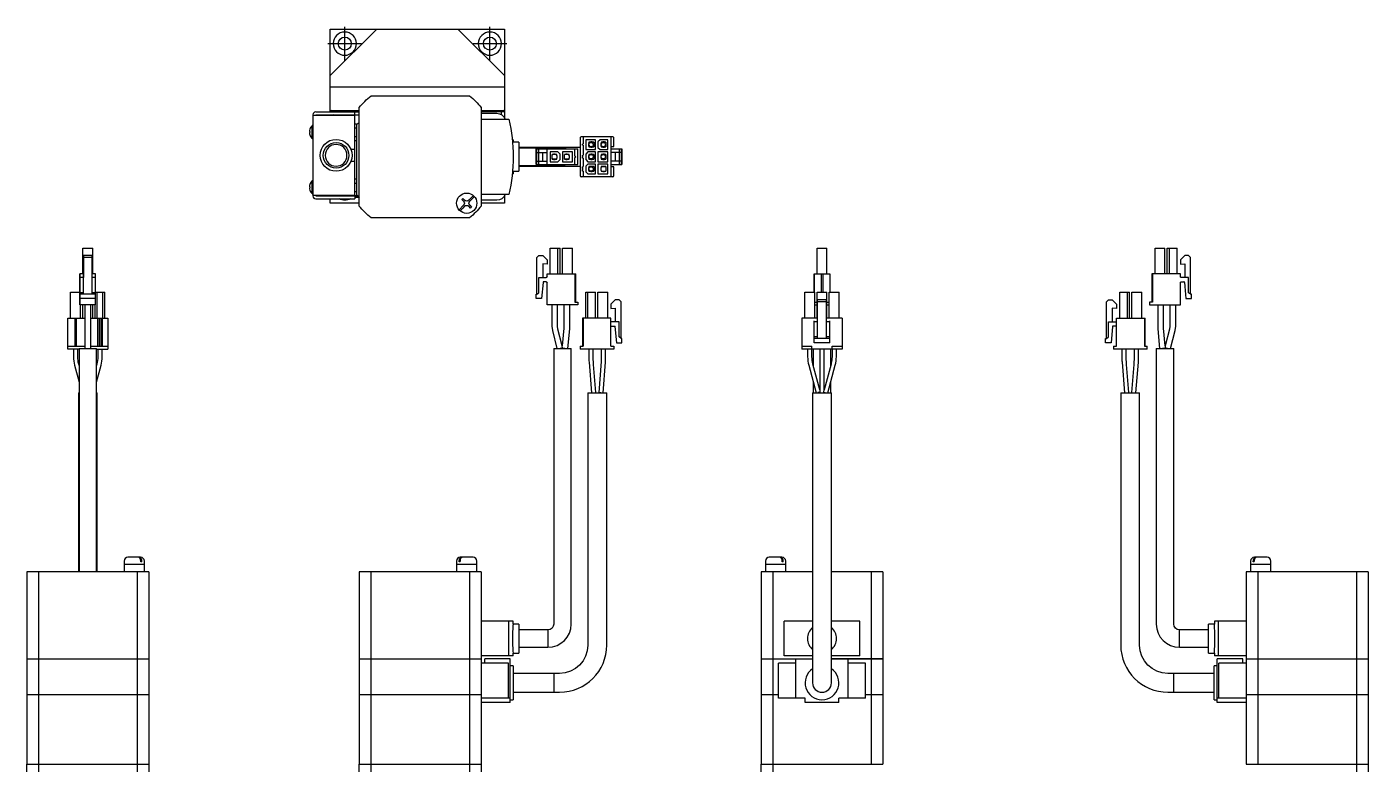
# Model space of a CAD drawing. Extents: x 0 to 502, y -8 to 574.
# Drawn here: x 23 to 485.1, y 320 to 574.2 of the extents above; entities that cross this region are included whole.
import ezdxf

# ---------------------------------------------------------------- set-up
doc = ezdxf.new("R2010")
doc.units = 0
doc.header["$LTSCALE"] = 0.5
doc.linetypes.add('CENTER', pattern=[50.8, 31.75, -6.35, 6.35, -6.35])
doc.layers.add('MSM_CENTER', color=1, linetype='CENTER')
doc.layers.add('MSM_CONTINUOUS', color=7, linetype='CONTINUOUS')

msp = doc.modelspace()

# ---------------------------------------------------------------- linework, layer by layer
at = {"layer": 'MSM_CENTER'}
for p, q in [((132.55, 562.59), (132.55, 574.19)), ((182.55, 562.59), (182.55, 574.19)), ((126.75, 568.39), (138.35, 568.39)), ((176.75, 568.39), (188.35, 568.39))]:
    msp.add_line(p, q, dxfattribs=at)
at = {"layer": 'MSM_CONTINUOUS'}
for p, q in [((127.55, 544.89), (127.55, 573.39)), ((127.55, 573.39), (187.55, 573.39)), ((127.55, 557.39), (143.55, 573.39)), ((171.55, 573.39), (187.55, 557.39)), ((187.55, 573.39), (187.55, 542.92)), ((187.55, 553.39), (127.55, 553.39)), ((141.57, 550.39), (175.52, 550.39)), ((127.55, 545.39), (137.55, 545.39)), ((128.55, 544.89), (128.75, 545.39)), ((137.55, 545.09), (137.25, 545.39)), ((137.55, 512.42), (137.55, 546.36)), ((179.55, 546.36), (179.55, 512.42)), ((179.55, 545.39), (187.55, 545.39)), ((186.34, 545.39), (186.55, 544.89)), ((121.55, 543.89), (121.55, 515.89)), ((121.55, 543.69), (136.05, 543.69)), ((122.55, 544.89), (137.55, 544.89)), ((122.55, 543.89), (122.55, 543.69)), ((122.55, 543.89), (137.55, 543.89)), ((127.55, 543.69), (127.55, 543.89)), ((128.55, 543.89), (128.35, 543.69)), ((136.05, 543.89), (136.05, 544.89)), ((136.05, 516.09), (136.05, 543.69)), ((136.05, 540.77), (136.55, 540.77)), ((137.05, 540.89), (136.55, 540.39)), ((136.55, 540.77), (136.55, 516)), ((137.55, 540.89), (137.05, 540.89)), ((187.54, 544.89), (179.55, 544.89)), ((179.55, 544.39), (184.96, 544.39)), ((179.55, 542.39), (189.12, 542.39)), ((186.55, 543.94), (186.55, 544.89)), ((120.36, 538.07), (120.51, 538.07)), ((120.51, 537.71), (120.36, 537.71)), ((120.51, 538.86), (120.51, 538.86)), ((120.51, 538.07), (120.51, 537.71)), ((120.51, 536.91), (120.51, 536.91)), ((121.55, 540.14), (121.36, 540.14)), ((121.36, 535.64), (121.36, 540.14)), ((136.05, 539.33), (136.55, 539.33)), ((136.05, 536.44), (136.55, 536.44)), ((224.95, 536.29), (213.95, 536.29)), ((214.65, 536.29), (214.65, 533.84)), ((224.25, 536.29), (224.25, 522.49)), ((121.36, 535.64), (121.55, 535.64)), ((136.05, 531.89), (134.67, 531.89)), ((136.05, 535), (136.55, 535)), ((190.55, 535.21), (190.26, 535.21)), ((192.55, 534.39), (190.33, 534.39)), ((190.55, 535.21), (190.55, 534.39)), ((192.55, 534.39), (192.55, 524.39)), ((213.65, 532.64), (192.55, 532.64)), ((207.55, 532.39), (192.55, 532.39)), ((198.45, 532.09), (212.85, 532.09)), ((198.45, 526.69), (198.45, 532.09)), ((198.75, 526.69), (198.75, 532.09)), ((199.45, 526.69), (199.45, 532.09)), ((202.25, 526.69), (202.25, 532.09)), ((202.55, 532.39), (202.55, 532.09)), ((204.55, 532.64), (204.55, 532.39)), ((211.85, 529.64), (211.85, 532.09)), ((212.85, 526.69), (212.85, 532.09)), ((213.65, 535.99), (213.65, 522.79)), ((214.65, 533.34), (214.65, 529.91)), ((218.95, 535.29), (215.55, 535.29)), ((215.55, 535.29), (215.55, 531.89)), ((215.55, 531.89), (218.95, 531.89)), ((216.92, 534.34), (216.55, 533.96)), ((216.55, 533.96), (216.55, 533.21)), ((216.55, 533.21), (216.92, 532.84)), ((216.65, 534.39), (216.65, 534.06)), ((217.3, 534.39), (216.65, 534.39)), ((216.65, 533.11), (216.65, 532.79)), ((216.65, 532.79), (217.3, 532.79)), ((216.7, 533.37), (216.84, 532.92)), ((218.3, 534.34), (216.92, 534.34)), ((216.92, 532.84), (218.3, 532.84)), ((217.3, 534.49), (217.3, 534.34)), ((217.8, 534.49), (217.3, 534.49)), ((217.3, 532.84), (217.3, 532.69)), ((217.3, 532.69), (217.8, 532.69)), ((217.8, 534.49), (217.8, 534.34)), ((218.3, 534.39), (217.8, 534.39)), ((217.8, 532.69), (217.8, 532.84)), ((217.8, 532.79), (218.3, 532.79)), ((218.3, 533.27), (218.14, 533.8)), ((218.3, 534.39), (218.3, 532.79)), ((218.95, 531.89), (218.95, 535.29)), ((220.5, 535.29), (219.75, 534.54)), ((219.75, 534.54), (219.75, 532.64)), ((219.75, 532.64), (220.5, 531.89)), ((223.15, 535.29), (220.5, 535.29)), ((220.5, 531.89), (223.15, 531.89)), ((221.12, 534.34), (220.75, 533.96)), ((220.75, 533.96), (220.75, 533.21)), ((220.9, 533.79), (220.75, 533.24)), ((220.75, 533.21), (221.12, 532.84)), ((220.85, 534.39), (220.85, 534.06)), ((221.5, 534.39), (220.85, 534.39)), ((220.85, 533.11), (220.85, 532.79)), ((220.85, 532.79), (221.5, 532.79)), ((222.5, 534.34), (221.12, 534.34)), ((221.12, 532.84), (222.5, 532.84)), ((221.5, 534.49), (221.5, 534.34)), ((222, 534.49), (221.5, 534.49)), ((221.5, 532.84), (221.5, 532.69)), ((221.5, 532.69), (222, 532.69)), ((222, 534.49), (222, 534.34)), ((222.5, 534.39), (222, 534.39)), ((222, 532.69), (222, 532.84)), ((222, 532.79), (222.5, 532.79)), ((222.19, 532.84), (222.34, 533.38)), ((222.5, 534.39), (222.5, 532.79)), ((223.15, 531.89), (223.15, 535.29)), ((224.25, 532.89), (225.25, 532.89)), ((224.25, 532.09), (228.05, 532.09)), ((225.25, 532.89), (225.25, 535.99)), ((227.05, 532.09), (227.05, 526.69)), ((227.75, 532.09), (227.75, 526.69)), ((228.05, 532.09), (228.05, 526.69)), ((134.67, 527.89), (136.05, 527.89)), ((198.75, 530.89), (202.25, 530.89)), ((198.75, 527.89), (202.25, 527.89)), ((200.75, 527.89), (200.75, 530.89)), ((206, 531.09), (203.35, 531.09)), ((203.35, 531.09), (203.35, 527.69)), ((203.35, 527.69), (206, 527.69)), ((204, 528.59), (204, 530.19)), ((204.5, 530.19), (204, 530.19)), ((205.37, 530.14), (204, 530.14)), ((204, 528.64), (205.37, 528.64)), ((204, 528.59), (204.5, 528.59)), ((204.5, 530.14), (204.5, 530.29)), ((205, 530.29), (204.5, 530.29)), ((204.5, 528.64), (204.5, 528.49)), ((204.5, 528.49), (205, 528.49)), ((205, 530.14), (205, 530.29)), ((205.65, 530.19), (205, 530.19)), ((205, 528.49), (205, 528.64)), ((205, 528.59), (205.65, 528.59)), ((205.75, 529.76), (205.37, 530.14)), ((205.37, 528.64), (205.75, 529.01)), ((205.65, 529.86), (205.65, 530.19)), ((205.65, 528.59), (205.65, 528.91)), ((205.75, 529.01), (205.75, 529.76)), ((206.75, 530.34), (206, 531.09)), ((206, 527.69), (206.75, 528.44)), ((206.75, 528.44), (206.75, 530.34)), ((207.55, 531.09), (207.55, 527.69)), ((210.95, 531.09), (207.55, 531.09)), ((207.55, 527.69), (210.95, 527.69)), ((208.2, 528.59), (208.2, 530.19)), ((208.7, 530.19), (208.2, 530.19)), ((209.57, 530.14), (208.2, 530.14)), ((208.2, 528.64), (209.57, 528.64)), ((208.2, 528.59), (208.7, 528.59)), ((208.7, 530.14), (208.7, 530.29)), ((209.2, 530.29), (208.7, 530.29)), ((208.7, 528.64), (208.7, 528.49)), ((208.7, 528.49), (209.2, 528.49)), ((209.2, 530.14), (209.2, 530.29)), ((209.85, 530.19), (209.2, 530.19)), ((209.2, 528.49), (209.2, 528.64)), ((209.2, 528.59), (209.85, 528.59)), ((209.95, 529.76), (209.57, 530.14)), ((209.57, 528.64), (209.95, 529.01)), ((209.85, 529.86), (209.85, 530.19)), ((209.85, 528.59), (209.85, 528.91)), ((209.95, 529.01), (209.95, 529.76)), ((210.95, 527.69), (210.95, 531.09)), ((211.85, 526.69), (211.85, 529.14)), ((214.65, 529.41), (214.65, 529.36)), ((214.65, 528.86), (214.65, 525.99)), ((216.3, 531.09), (215.55, 530.34)), ((215.55, 530.34), (215.55, 528.44)), ((215.55, 528.44), (216.3, 527.69)), ((216.3, 526.89), (215.55, 526.14)), ((218.95, 531.09), (216.3, 531.09)), ((216.3, 527.69), (218.95, 527.69)), ((218.95, 526.89), (216.3, 526.89)), ((216.92, 530.14), (216.55, 529.76)), ((216.55, 529.76), (216.55, 529.01)), ((216.55, 529.01), (216.92, 528.64)), ((216.65, 530.19), (216.65, 529.86)), ((217.3, 530.19), (216.65, 530.19)), ((216.65, 528.91), (216.65, 528.59)), ((216.65, 528.59), (217.3, 528.59)), ((218.3, 530.14), (216.92, 530.14)), ((216.92, 528.64), (218.3, 528.64)), ((217.3, 530.29), (217.3, 530.14)), ((217.8, 530.29), (217.3, 530.29)), ((217.3, 528.64), (217.3, 528.49)), ((217.3, 528.49), (217.8, 528.49)), ((217.8, 530.29), (217.8, 530.14)), ((218.3, 530.19), (217.8, 530.19)), ((217.8, 528.49), (217.8, 528.64)), ((217.8, 528.59), (218.3, 528.59)), ((218.3, 530.13), (218.21, 530.14)), ((218.3, 528.64), (218.21, 528.64)), ((218.3, 530.19), (218.3, 528.59)), ((218.95, 527.69), (218.95, 531.09)), ((218.95, 523.49), (218.95, 526.89)), ((219.75, 531.09), (219.75, 527.69)), ((223.15, 531.09), (219.75, 531.09)), ((219.75, 527.69), (223.15, 527.69)), ((219.75, 526.89), (219.75, 523.49)), ((223.15, 526.89), (219.75, 526.89)), ((221.12, 530.14), (220.75, 529.76)), ((220.75, 529.76), (220.75, 529.01)), ((220.75, 529.01), (221.12, 528.64)), ((220.85, 530.19), (220.85, 529.86)), ((221.5, 530.19), (220.85, 530.19)), ((220.85, 528.91), (220.85, 528.59)), ((220.85, 528.59), (221.5, 528.59)), ((222.5, 530.14), (221.12, 530.14)), ((221.12, 528.64), (222.5, 528.64)), ((221.5, 530.29), (221.5, 530.14)), ((222, 530.29), (221.5, 530.29)), ((221.5, 528.64), (221.5, 528.49)), ((221.5, 528.49), (222, 528.49)), ((222, 530.29), (222, 530.14)), ((222.5, 530.19), (222, 530.19)), ((222, 528.49), (222, 528.64)), ((222, 528.59), (222.5, 528.59)), ((222.5, 530.19), (222.5, 528.59)), ((223.15, 527.69), (223.15, 531.09)), ((223.15, 523.49), (223.15, 526.89)), ((227.75, 530.89), (224.25, 530.89)), ((227.75, 527.89), (224.25, 527.89)), ((225.75, 530.89), (225.75, 527.89)), ((190.26, 523.57), (190.55, 523.57)), ((190.33, 524.39), (192.55, 524.39)), ((190.55, 524.39), (190.55, 523.57)), ((192.55, 526.39), (207.55, 526.39)), ((192.55, 526.14), (213.65, 526.14)), ((198.45, 526.69), (212.85, 526.69)), ((202.55, 526.69), (202.55, 526.39)), ((204.55, 526.39), (204.55, 526.14)), ((224.95, 522.49), (213.95, 522.49)), ((214.65, 525.49), (214.65, 525.44)), ((214.65, 524.94), (214.65, 524.89)), ((214.65, 524.39), (214.65, 522.49)), ((215.55, 526.14), (215.55, 524.24)), ((215.55, 524.24), (216.3, 523.49)), ((216.3, 523.49), (218.95, 523.49)), ((216.65, 525.66), (216.55, 525.56)), ((216.55, 525.56), (216.55, 524.81)), ((216.55, 524.81), (216.92, 524.44)), ((216.65, 525.99), (216.65, 525.66)), ((217.3, 525.99), (216.65, 525.99)), ((216.92, 525.94), (216.65, 525.66)), ((216.65, 524.71), (216.65, 524.39)), ((216.65, 524.39), (217.3, 524.39)), ((216.7, 525.4), (216.84, 525.85)), ((218.3, 525.94), (216.92, 525.94)), ((216.92, 524.44), (218.3, 524.44)), ((217.3, 526.09), (217.3, 525.94)), ((217.8, 526.09), (217.3, 526.09)), ((217.3, 524.44), (217.3, 524.29)), ((217.3, 524.29), (217.8, 524.29)), ((217.8, 526.09), (217.8, 525.94)), ((218.3, 525.99), (217.8, 525.99)), ((217.8, 524.29), (217.8, 524.44)), ((217.8, 524.39), (218.3, 524.39)), ((218.3, 525.5), (218.14, 524.97)), ((218.3, 525.99), (218.3, 524.39)), ((219.75, 523.49), (223.15, 523.49)), ((220.85, 525.66), (220.75, 525.56)), ((220.75, 525.56), (220.75, 524.81)), ((220.75, 524.81), (221.12, 524.44)), ((220.85, 525.99), (220.85, 525.66)), ((221.5, 525.99), (220.85, 525.99)), ((221.12, 525.94), (220.85, 525.66)), ((220.85, 524.71), (220.85, 524.39)), ((220.85, 524.39), (221.5, 524.39)), ((222.5, 525.94), (221.12, 525.94)), ((221.12, 524.44), (222.5, 524.44)), ((221.5, 526.09), (221.5, 525.94)), ((222, 526.09), (221.5, 526.09)), ((221.5, 524.44), (221.5, 524.29)), ((221.5, 524.29), (222, 524.29)), ((222, 526.09), (222, 525.94)), ((222.5, 525.99), (222, 525.99)), ((222, 524.29), (222, 524.44)), ((222, 524.39), (222.5, 524.39)), ((222.5, 525.99), (222.5, 524.39)), ((224.25, 526.69), (228.05, 526.69)), ((225.25, 525.89), (224.25, 525.89)), ((225.25, 522.79), (225.25, 525.89)), ((120.36, 519.07), (120.51, 519.07)), ((120.51, 518.71), (120.36, 518.71)), ((120.51, 519.86), (120.51, 519.86)), ((120.51, 519.07), (120.51, 518.71)), ((120.51, 517.91), (120.51, 517.91)), ((121.55, 521.14), (121.36, 521.14)), ((121.36, 516.64), (121.36, 521.14)), ((136.05, 521.77), (136.55, 521.77)), ((136.05, 520.33), (136.55, 520.33)), ((121.36, 516.64), (121.55, 516.64)), ((136.05, 516.09), (121.55, 516.09)), ((122.55, 516.09), (122.55, 515.89)), ((122.55, 516), (136.55, 516)), ((122.55, 515.89), (137.55, 515.89)), ((122.55, 514.89), (136.05, 514.89)), ((127.55, 516), (127.55, 515.89)), ((127.55, 513.39), (127.55, 514.89)), ((137.55, 513.39), (127.55, 513.39)), ((128.25, 515.89), (128.13, 516)), ((128.3, 515.99), (128.28, 516)), ((136.95, 515.99), (128.3, 515.99)), ((136.05, 517.44), (136.55, 517.44)), ((136.05, 515.89), (136.05, 514.89)), ((137.55, 515.39), (136.05, 515.39)), ((136.55, 516.39), (137.05, 515.89)), ((137.05, 515.89), (137.55, 515.39)), ((172.88, 514.69), (173.24, 515.05)), ((173.48, 514.09), (172.88, 514.69)), ((173.24, 515.05), (173.84, 514.45)), ((175.25, 514.45), (176.84, 516.03)), ((177.19, 515.68), (175.61, 514.09)), ((189.12, 516.39), (179.55, 516.39)), ((184.96, 514.39), (179.55, 514.39)), ((187.55, 513.39), (179.55, 513.39)), ((187.55, 515.86), (187.55, 513.39)), ((175.52, 508.39), (141.57, 508.39)), ((171.9, 511.09), (173.48, 512.68)), ((173.18, 511.66), (172.25, 510.74)), ((173.84, 512.33), (173.18, 511.66)), ((175.85, 511.73), (175.25, 512.33)), ((175.61, 512.68), (176.21, 512.08)), ((176.21, 512.08), (175.85, 511.73)), ((42.3, 489.04), (42.3, 497.94)), ((42.3, 489.04), (42.3, 497.94)), ((42.3, 497.94), (45.7, 497.94)), ((42.3, 489.04), (42.3, 497.94)), ((42.5, 495.34), (42.5, 493.84)), ((42.5, 494.64), (42.5, 495.34)), ((45.5, 495.34), (42.5, 495.34)), ((42.5, 482.04), (42.5, 494.64)), ((45.5, 494.64), (42.5, 494.64)), ((45.5, 494.64), (45.5, 495.34)), ((45.5, 482.04), (45.5, 494.64)), ((45.7, 489.04), (45.7, 497.94)), ((198.75, 494.64), (199.45, 495.34)), ((198.75, 494.64), (199.45, 495.34)), ((198.75, 482.04), (198.75, 494.64)), ((198.75, 482.04), (198.75, 494.64)), ((199.45, 495.34), (200.75, 495.34)), ((200.75, 495.34), (202.25, 493.84)), ((203.35, 489.04), (203.35, 497.94)), ((203.35, 497.94), (206.75, 497.94)), ((203.35, 489.04), (203.35, 497.94)), ((206, 489.04), (206, 497.94)), ((206.75, 489.04), (206.75, 497.94)), ((207.55, 489.04), (207.55, 497.94)), ((207.55, 497.94), (210.95, 497.94)), ((207.55, 489.04), (207.55, 497.94)), ((210.95, 489.04), (210.95, 497.94)), ((295.26, 489.04), (295.26, 497.94)), ((295.26, 489.04), (295.26, 497.94)), ((295.26, 497.94), (298.66, 497.94)), ((295.26, 489.04), (295.26, 497.94)), ((298.66, 489.04), (298.66, 497.94)), ((411.73, 489.04), (411.73, 497.94)), ((411.73, 497.94), (415.13, 497.94)), ((411.73, 489.04), (411.73, 497.94)), ((415.13, 489.04), (415.13, 497.94)), ((415.93, 489.04), (415.93, 497.94)), ((415.93, 497.94), (419.33, 497.94)), ((415.93, 489.04), (415.93, 497.94)), ((416.68, 489.04), (416.68, 497.94)), ((419.33, 489.04), (419.33, 497.94)), ((421.93, 495.34), (420.43, 493.84)), ((421.93, 495.34), (420.43, 493.84)), ((423.23, 495.34), (421.93, 495.34)), ((423.93, 494.64), (423.23, 495.34)), ((423.93, 482.04), (423.93, 494.64)), ((42.5, 493.84), (42.5, 492.34)), ((42.5, 492.47), (42.5, 487.79)), ((42.5, 492.34), (42.5, 492.47)), ((202.25, 492.34), (200.75, 492.47)), ((200.75, 492.47), (200.75, 487.79)), ((202.25, 492.34), (200.75, 492.47)), ((202.25, 493.84), (202.25, 492.34)), ((420.43, 493.84), (420.43, 492.34)), ((420.43, 493.84), (420.43, 492.34)), ((420.43, 492.34), (421.93, 492.47)), ((421.93, 492.47), (421.93, 487.79)), ((421.93, 492.47), (421.93, 487.79)), ((41.3, 488.09), (41.3, 489.04)), ((41.3, 489.04), (41.3, 479.34)), ((41.3, 489.04), (41.3, 489.04)), ((42.5, 489.04), (41.3, 489.04)), ((41.3, 487.79), (41.3, 488.09)), ((41.3, 482.54), (41.3, 487.79)), ((42.5, 487.79), (41.3, 487.79)), ((41.3, 486.29), (41.3, 486.11)), ((41.3, 485.99), (41.3, 486.29)), ((41.3, 486.11), (41.3, 480.54)), ((41.3, 478.34), (41.3, 485.99)), ((42.5, 488.09), (42.5, 487.79)), ((42.5, 482.54), (42.5, 487.79)), ((46.7, 489.04), (45.5, 489.04)), ((46.7, 487.79), (45.5, 487.79)), ((46.7, 488.09), (46.7, 489.04)), ((46.7, 487.79), (46.7, 488.09)), ((46.7, 482.54), (46.7, 487.79)), ((199.45, 482.54), (199.45, 487.79)), ((199.45, 487.79), (201.95, 487.79)), ((199.45, 482.54), (199.45, 487.79)), ((200.85, 486.11), (200.36, 480.54)), ((201.95, 486.29), (201.05, 486.29)), ((202.25, 488.09), (202.25, 489.04)), ((202.25, 489.04), (212.1, 489.04)), ((202.25, 488.09), (202.25, 489.04)), ((202.25, 488.09), (202.25, 488.09)), ((202.25, 486), (202.25, 485.99)), ((202.25, 478.34), (202.25, 485.99)), ((202.25, 478.34), (202.25, 485.99)), ((211.85, 489.04), (211.85, 479.34)), ((212.1, 479.34), (212.1, 489.04)), ((294.26, 489.04), (299.66, 489.04)), ((294.26, 489.04), (294.26, 489.04)), ((294.26, 488.09), (294.26, 489.04)), ((294.26, 489.04), (294.26, 482.69)), ((294.26, 487.79), (294.26, 488.09)), ((294.26, 482.69), (294.26, 487.79)), ((294.26, 486.29), (294.26, 486.11)), ((294.26, 485.99), (294.26, 486.29)), ((294.26, 486.11), (294.26, 482.69)), ((294.26, 482.69), (294.26, 485.99)), ((296.71, 489.04), (296.71, 482.69)), ((297.21, 489.04), (297.21, 482.69)), ((299.66, 489.04), (299.66, 482.69)), ((410.58, 489.04), (410.58, 479.34)), ((410.83, 489.04), (410.58, 489.04)), ((410.83, 489.04), (410.83, 479.34)), ((420.43, 489.04), (410.83, 489.04)), ((410.83, 489.04), (410.83, 479.34)), ((420.43, 488.09), (420.43, 489.04)), ((420.43, 478.34), (420.43, 485.99)), ((423.23, 487.79), (420.73, 487.79)), ((420.73, 486.29), (421.63, 486.29)), ((421.83, 486.11), (421.93, 484.96)), ((421.83, 486.11), (422.32, 480.54)), ((421.83, 486.11), (421.93, 484.96)), ((421.83, 486.11), (422.32, 480.54)), ((423.23, 482.54), (423.23, 487.79)), ((38.1, 473.79), (38.1, 482.69)), ((38.1, 482.69), (41.3, 482.69)), ((41.3, 482.04), (41.3, 482.54)), ((42.5, 482.54), (41.3, 482.54)), ((41.3, 480.54), (41.3, 482.04)), ((46.7, 482.04), (41.3, 482.04)), ((42.5, 482.04), (42.5, 482.54)), ((46.7, 482.54), (45.5, 482.54)), ((46.7, 482.69), (49.9, 482.69)), ((46.7, 482.04), (46.7, 482.54)), ((46.7, 480.54), (46.7, 482.04)), ((47.25, 473.79), (47.25, 482.69)), ((49.15, 473.79), (49.15, 482.69)), ((49.9, 473.79), (49.9, 482.69)), ((198.45, 480.54), (198.45, 482.04)), ((198.45, 482.04), (198.75, 482.04)), ((198.45, 480.54), (198.45, 482.04)), ((198.75, 482.04), (199.45, 482.54)), ((198.75, 482.04), (199.45, 482.54)), ((215.55, 473.79), (215.55, 482.69)), ((215.55, 482.69), (218.95, 482.69)), ((216.3, 473.79), (216.3, 482.69)), ((218.95, 473.79), (218.95, 482.69)), ((219.75, 473.79), (219.75, 482.69)), ((219.75, 482.69), (223.15, 482.69)), ((223.15, 473.79), (223.15, 482.69)), ((291.06, 482.69), (294.46, 482.69)), ((291.06, 473.79), (291.06, 482.69)), ((294.46, 473.79), (294.46, 482.69)), ((295.26, 473.79), (295.26, 482.69)), ((295.26, 482.69), (298.66, 482.69)), ((298.66, 473.79), (298.66, 482.69)), ((299.46, 473.79), (299.46, 482.69)), ((299.46, 482.69), (302.86, 482.69)), ((302.86, 473.79), (302.86, 482.69)), ((399.53, 482.69), (402.93, 482.69)), ((399.53, 473.79), (399.53, 482.69)), ((402.18, 473.79), (402.18, 482.69)), ((402.93, 473.79), (402.93, 482.69)), ((403.73, 482.69), (407.13, 482.69)), ((403.73, 473.79), (403.73, 482.69)), ((407.13, 473.79), (407.13, 482.69)), ((421.93, 484.96), (421.93, 484.96)), ((423.93, 482.04), (423.23, 482.54)), ((424.23, 482.04), (423.93, 482.04)), ((424.23, 480.54), (424.23, 482.04)), ((46.7, 480.54), (41.3, 480.54)), ((41.3, 479.34), (41.3, 478.34)), ((41.3, 478.34), (41.3, 478.34)), ((46.7, 478.34), (41.3, 478.34)), ((41.5, 473.79), (41.5, 478.34)), ((42.3, 473.79), (42.3, 478.34)), ((43, 478.34), (43, 470.98)), ((43, 478.34), (43, 470.44)), ((45, 470.98), (45, 478.34)), ((45.7, 473.79), (45.7, 478.34)), ((46.5, 473.79), (46.5, 478.34)), ((46.7, 478.34), (46.7, 480.54)), ((200.36, 480.54), (198.45, 480.54)), ((212.85, 478.34), (202.25, 478.34)), ((203.87, 478.34), (203.87, 470.98)), ((205.87, 470.98), (205.87, 478.34)), ((208.07, 478.34), (208.07, 470.44)), ((210.07, 470.44), (210.07, 478.34)), ((211.85, 479.34), (212.85, 479.34)), ((212.85, 479.34), (212.85, 478.34)), ((225.75, 480.09), (224.25, 478.59)), ((224.25, 478.59), (224.25, 477.09)), ((224.25, 477.09), (225.75, 477.22)), ((227.05, 480.09), (225.75, 480.09)), ((225.75, 477.22), (225.75, 472.54)), ((227.75, 479.39), (227.05, 480.09)), ((227.75, 466.79), (227.75, 479.39)), ((294.46, 479.34), (295.26, 479.34)), ((294.46, 478.34), (295.26, 478.34)), ((295.46, 466.79), (295.46, 480.09)), ((298.46, 480.09), (295.46, 480.09)), ((298.46, 479.39), (295.46, 479.39)), ((298.46, 466.79), (298.46, 480.09)), ((298.66, 479.34), (299.46, 479.34)), ((298.66, 478.34), (299.46, 478.34)), ((394.93, 479.39), (395.63, 480.09)), ((394.93, 466.79), (394.93, 479.39)), ((395.63, 480.09), (396.93, 480.09)), ((396.93, 480.09), (398.43, 478.59)), ((396.93, 477.22), (396.93, 472.54)), ((398.43, 477.09), (396.93, 477.22)), ((398.43, 478.59), (398.43, 477.09)), ((409.83, 479.34), (409.83, 478.34)), ((410.83, 479.34), (409.83, 479.34)), ((409.83, 479.34), (409.83, 478.34)), ((409.83, 478.34), (420.43, 478.34)), ((412.61, 478.34), (412.61, 470.44)), ((414.61, 470.44), (414.61, 478.34)), ((416.81, 478.34), (416.81, 470.98)), ((418.81, 470.98), (418.81, 478.34)), ((422.32, 480.54), (424.23, 480.54)), ((37.1, 473.79), (43, 473.79)), ((37.1, 463.09), (37.1, 473.79)), ((39.55, 473.79), (39.55, 464.09)), ((40.05, 473.79), (40.05, 464.09)), ((45, 473.79), (50.9, 473.79)), ((47.4, 473.79), (47.4, 464.09)), ((47.9, 473.79), (47.9, 464.09)), ((47.95, 473.79), (47.95, 464.09)), ((48.45, 473.79), (48.45, 464.09)), ((48.5, 473.79), (48.5, 464.09)), ((49, 473.79), (49, 464.09)), ((50.9, 473.79), (50.9, 463.09)), ((214.4, 473.79), (214.4, 464.09)), ((224.25, 473.79), (214.4, 473.79)), ((214.65, 473.79), (214.65, 464.09)), ((224.25, 464.09), (224.25, 473.79)), ((227.05, 472.54), (224.55, 472.54)), ((227.05, 467.29), (227.05, 472.54)), ((290.06, 473.79), (290.06, 463.09)), ((295.46, 473.79), (290.06, 473.79)), ((294.26, 465.29), (294.26, 472.84)), ((295.46, 472.54), (294.26, 472.54)), ((303.86, 473.79), (298.46, 473.79)), ((299.66, 472.54), (298.46, 472.54)), ((299.66, 465.29), (299.66, 472.84)), ((303.86, 473.79), (303.86, 463.09)), ((395.63, 467.29), (395.63, 472.54)), ((395.63, 472.54), (398.13, 472.54)), ((398.43, 473.79), (408.28, 473.79)), ((398.43, 464.09), (398.43, 473.79)), ((408.03, 473.79), (408.03, 464.09)), ((408.28, 464.09), (408.28, 473.79)), ((43, 470.98), (43, 469.72)), ((43, 470.44), (43, 470.25)), ((43, 470.25), (43, 463.34)), ((43, 469.72), (43, 463.34)), ((45, 469.72), (45, 470.98)), ((45, 463.34), (45, 469.72)), ((203.87, 470.98), (204.06, 469.47)), ((204.06, 469.47), (205.66, 463.34)), ((206, 469.98), (205.87, 470.98)), ((207.48, 464.29), (206, 469.98)), ((208.07, 470.34), (207.48, 464.29)), ((208.07, 470.44), (208.07, 470.34)), ((209.4, 463.34), (210.06, 470.15)), ((210.06, 470.15), (210.07, 470.44)), ((224.55, 471.04), (225.45, 471.04)), ((225.64, 470.86), (226.13, 465.29)), ((227.75, 466.79), (227.05, 467.29)), ((228.05, 466.79), (227.75, 466.79)), ((228.05, 465.29), (228.05, 466.79)), ((295.46, 467.29), (294.26, 467.29)), ((299.66, 466.79), (294.26, 466.79)), ((299.66, 467.29), (298.46, 467.29)), ((394.63, 465.29), (394.63, 466.79)), ((394.63, 466.79), (394.93, 466.79)), ((394.93, 466.79), (395.63, 467.29)), ((397.03, 470.86), (396.55, 465.29)), ((398.13, 471.04), (397.23, 471.04)), ((412.61, 470.44), (412.62, 470.15)), ((412.62, 470.15), (413.28, 463.34)), ((414.61, 470.34), (414.61, 470.44)), ((415.2, 464.29), (414.61, 470.34)), ((416.68, 469.98), (415.2, 464.29)), ((416.81, 470.98), (416.68, 469.98)), ((417.02, 463.34), (418.61, 469.47)), ((418.61, 469.47), (418.81, 470.98)), ((37.1, 464.09), (43, 464.09)), ((41, 463.09), (37.1, 463.09)), ((39.05, 463.09), (39.05, 460.46)), ((40.55, 460.46), (40.55, 463.09)), ((41, 463.34), (41, 386.34)), ((41, 463.34), (47, 463.34)), ((45, 464.09), (50.9, 464.09)), ((47, 386.34), (47, 463.34)), ((47, 463.09), (50.9, 463.09)), ((47.45, 463.09), (47.45, 460.47)), ((48.95, 460.47), (48.95, 463.09)), ((204.55, 463.34), (204.55, 368.34)), ((204.55, 463.34), (210.55, 463.34)), ((207.54, 463.56), (206.7, 463.34)), ((207.41, 463.53), (207.4, 463.44)), ((208.4, 463.34), (207.4, 463.44)), ((207.54, 463.56), (207.48, 464.29)), ((210.55, 368.34), (210.55, 463.34)), ((213.65, 464.09), (213.65, 463.09)), ((213.65, 464.09), (214.65, 464.09)), ((225.25, 463.09), (213.65, 463.09)), ((216.67, 463.09), (216.67, 459.49)), ((218.17, 460.47), (218.17, 463.09)), ((220.87, 463.09), (220.87, 459.47)), ((222.37, 459.47), (222.37, 463.09)), ((224.25, 464.09), (225.25, 464.09)), ((225.25, 464.09), (225.25, 463.09)), ((226.13, 465.29), (228.05, 465.29)), ((290.06, 464.09), (293.46, 464.09)), ((303.86, 463.09), (290.06, 463.09)), ((292.01, 463.09), (292.01, 460.47)), ((293.46, 463.09), (293.46, 464.09)), ((293.51, 460.47), (293.51, 463.09)), ((293.96, 463.09), (293.96, 457.51)), ((299.66, 465.29), (294.26, 465.29)), ((296.21, 463.09), (296.21, 448.09)), ((297.71, 449.12), (297.71, 463.09)), ((299.96, 457.51), (299.96, 463.09)), ((300.41, 463.09), (300.41, 460.46)), ((300.46, 464.09), (303.86, 464.09)), ((300.46, 463.09), (300.46, 464.09)), ((301.91, 460.46), (301.91, 463.09)), ((396.55, 465.29), (394.63, 465.29)), ((397.43, 464.09), (398.43, 464.09)), ((397.43, 464.09), (397.43, 463.09)), ((409.03, 463.09), (397.43, 463.09)), ((400.31, 463.09), (400.31, 459.47)), ((401.81, 460.46), (401.81, 463.09)), ((404.51, 463.09), (404.51, 460.47)), ((406.01, 459.49), (406.01, 463.09)), ((408.03, 464.09), (409.03, 464.09)), ((409.03, 463.09), (409.03, 464.09)), ((412.13, 463.34), (412.13, 368.34)), ((412.13, 463.34), (418.13, 463.34)), ((415.28, 463.44), (414.28, 463.34)), ((415.2, 464.29), (415.14, 463.56)), ((415.27, 463.53), (415.14, 463.56)), ((415.14, 463.56), (415.27, 463.53)), ((415.98, 463.34), (415.14, 463.56)), ((415.28, 463.44), (415.27, 463.53)), ((415.27, 463.53), (415.98, 463.34)), ((418.13, 368.34), (418.13, 463.34)), ((39.43, 457.58), (41, 451.72)), ((41, 457.51), (40.88, 457.97)), ((47.12, 457.97), (47, 457.51)), ((47, 451.72), (48.57, 457.58)), ((216.7, 458.64), (217.54, 448.09)), ((218.27, 457.83), (218.17, 460.47)), ((219.04, 448.15), (218.27, 457.83)), ((220.84, 458.78), (220.05, 448.15)), ((221.55, 448.09), (222.34, 458.66)), ((292.39, 457.58), (294.93, 448.09)), ((296.21, 449.12), (293.84, 457.97)), ((300.08, 457.97), (297.71, 449.12)), ((298.98, 448.09), (301.53, 457.58)), ((300.14, 458.19), (300.08, 457.97)), ((400.34, 458.66), (401.13, 448.09)), ((401.9, 457.83), (401.81, 460.46)), ((402.63, 448.15), (401.9, 457.83)), ((404.41, 457.83), (403.64, 448.15)), ((404.51, 460.47), (404.41, 457.83)), ((405.14, 448.09), (405.97, 458.64)), ((293.96, 451.72), (293.96, 448.09)), ((297.59, 448.23), (297.71, 449.12)), ((299.96, 448.09), (299.96, 451.72)), ((40.75, 448.09), (40.75, 386.34)), ((40.75, 448.09), (41, 448.09)), ((47, 448.09), (47.25, 448.09)), ((47.25, 386.34), (47.25, 448.09)), ((216.3, 448.09), (216.3, 361.09)), ((216.3, 448.09), (222.8, 448.09)), ((220.05, 448.15), (220.07, 448.09)), ((220.8, 448.09), (220.05, 448.15)), ((222.8, 361.09), (222.8, 448.09)), ((293.71, 448.09), (293.71, 348.09)), ((293.71, 448.09), (300.21, 448.09)), ((297.71, 448.09), (297.71, 448.19)), ((300.21, 348.09), (300.21, 448.09)), ((399.88, 448.09), (406.38, 448.09)), ((399.88, 448.09), (399.88, 361.09)), ((402.63, 448.15), (402.61, 448.09)), ((406.38, 361.09), (406.38, 448.09)), ((56.5, 390.04), (56.5, 388.89)), ((63.5, 388.89), (56.5, 388.89)), ((63.5, 388.84), (56.5, 388.84)), ((56.5, 388.84), (56.5, 386.34)), ((56.55, 388.89), (56.55, 388.84)), ((62.2, 391.34), (57.8, 391.34)), ((62.29, 389.84), (62.29, 390.04)), ((62.65, 389.84), (62.29, 389.84)), ((62.65, 389.84), (62.65, 390.04)), ((63.45, 388.84), (63.45, 388.89)), ((63.5, 388.89), (63.5, 390.04)), ((63.5, 386.34), (63.5, 388.84)), ((171.05, 390.04), (171.05, 388.89)), ((178.05, 388.89), (171.05, 388.89)), ((171.05, 388.84), (171.05, 386.34)), ((178.05, 388.84), (171.05, 388.84)), ((171.1, 388.89), (171.1, 388.84)), ((171.9, 389.84), (171.9, 390.04)), ((172.25, 389.84), (171.9, 389.84)), ((172.25, 389.84), (172.25, 390.04)), ((176.75, 391.34), (172.35, 391.34)), ((178, 388.84), (178, 388.89)), ((178.05, 388.89), (178.05, 390.04)), ((178.05, 386.34), (178.05, 388.84)), ((277.46, 390.04), (277.46, 388.89)), ((284.46, 388.89), (277.46, 388.89)), ((277.46, 388.84), (277.46, 386.34)), ((284.46, 388.84), (277.46, 388.84)), ((277.51, 388.89), (277.51, 388.84)), ((283.16, 391.34), (278.76, 391.34)), ((283.25, 389.84), (283.25, 390.04)), ((283.6, 389.84), (283.25, 389.84)), ((283.6, 389.84), (283.6, 390.04)), ((284.41, 388.84), (284.41, 388.89)), ((284.46, 388.89), (284.46, 390.04)), ((284.46, 386.34), (284.46, 388.84)), ((444.63, 390.04), (444.63, 388.89)), ((451.63, 388.89), (444.63, 388.89)), ((444.63, 388.84), (444.63, 386.34)), ((451.63, 388.84), (444.63, 388.84)), ((444.68, 388.89), (444.68, 388.84)), ((445.49, 389.84), (445.49, 390.04)), ((445.84, 389.84), (445.49, 389.84)), ((445.84, 389.84), (445.84, 390.04)), ((450.33, 391.34), (445.93, 391.34)), ((451.58, 388.84), (451.58, 388.89)), ((451.63, 388.89), (451.63, 390.04)), ((451.63, 386.34), (451.63, 388.84)), ((23, 386.34), (23, 356.39)), ((65, 386.34), (23, 386.34)), ((27.03, 386.34), (27.03, 356.39)), ((60.97, 386.34), (60.97, 356.39)), ((65, 386.34), (65, 356.39)), ((179.55, 386.34), (137.55, 386.34)), ((137.55, 386.34), (137.55, 356.39)), ((141.57, 386.34), (141.57, 356.39)), ((175.52, 386.34), (175.52, 356.39)), ((179.55, 386.34), (179.55, 356.39)), ((293.71, 386.34), (275.96, 386.34)), ((275.96, 386.34), (275.96, 356.39)), ((279.99, 386.34), (279.99, 356.39)), ((317.96, 386.34), (300.21, 386.34)), ((313.93, 386.34), (313.93, 356.39)), ((317.96, 386.34), (317.96, 356.39)), ((485.13, 386.34), (443.13, 386.34)), ((443.13, 386.34), (443.13, 356.39)), ((447.16, 386.34), (447.16, 356.39)), ((481.1, 386.34), (481.1, 356.39)), ((485.13, 386.34), (485.13, 356.39)), ((190.54, 369.34), (179.55, 369.34)), ((189.12, 357.34), (189.12, 369.34)), ((190.54, 368.34), (190.54, 369.34)), ((192.55, 368.34), (190.54, 368.34)), ((192.55, 368.34), (192.55, 358.34)), ((202.55, 366.34), (192.55, 366.34)), ((202.55, 366.34), (202.55, 360.34)), ((283.96, 357.34), (283.96, 369.34)), ((293.71, 369.34), (283.96, 369.34)), ((309.96, 369.34), (300.21, 369.34)), ((309.96, 357.34), (309.96, 369.34)), ((430.13, 366.34), (420.13, 366.34)), ((420.13, 360.34), (420.13, 366.34)), ((432.14, 368.34), (430.13, 368.34)), ((430.13, 358.34), (430.13, 368.34)), ((432.14, 369.34), (432.14, 368.34)), ((443.13, 369.34), (432.14, 369.34)), ((433.56, 357.34), (433.56, 369.34)), ((23, 356.39), (65, 356.39)), ((23, 356.34), (65, 356.34)), ((23, 356.34), (23, 344.09)), ((23.05, 356.39), (23.05, 356.34)), ((27.03, 356.34), (27.03, 344.09)), ((27.29, 356.39), (27.29, 356.34)), ((60.71, 356.39), (60.71, 356.34)), ((60.97, 356.34), (60.97, 344.09)), ((64.95, 356.39), (64.95, 356.34)), ((65, 356.34), (65, 344.09)), ((137.55, 356.39), (179.55, 356.39)), ((137.55, 356.34), (137.55, 344.09)), ((137.55, 356.34), (179.55, 356.34)), ((137.6, 356.39), (137.6, 356.34)), ((141.57, 356.34), (141.57, 344.09)), ((141.83, 356.39), (141.83, 356.34)), ((175.26, 356.39), (175.26, 356.34)), ((175.52, 356.34), (175.52, 344.09)), ((179.5, 356.39), (179.5, 356.34)), ((190.54, 357.34), (179.55, 357.34)), ((179.55, 356.34), (179.55, 320.09)), ((189.55, 356.34), (180.75, 356.34)), ((180.75, 354.84), (180.75, 356.34)), ((189.55, 341.34), (189.55, 356.34)), ((190.54, 358.34), (192.55, 358.34)), ((190.54, 357.34), (190.54, 358.34)), ((192.55, 360.34), (202.55, 360.34)), ((275.96, 356.39), (293.71, 356.39)), ((275.96, 356.34), (293.71, 356.34)), ((275.96, 356.34), (275.96, 344.09)), ((276.01, 356.39), (276.01, 356.34)), ((279.99, 356.34), (279.99, 344.09)), ((280.24, 356.39), (280.24, 356.34)), ((293.71, 357.34), (283.96, 357.34)), ((287.96, 342.84), (287.96, 356.34)), ((309.96, 357.34), (300.21, 357.34)), ((300.21, 356.39), (317.96, 356.39)), ((317.96, 356.34), (300.21, 356.34)), ((305.96, 342.84), (305.96, 356.34)), ((313.67, 356.39), (313.67, 356.34)), ((313.93, 356.34), (313.93, 344.09)), ((317.91, 356.39), (317.91, 356.34)), ((317.96, 356.34), (317.96, 344.09)), ((420.13, 360.34), (430.13, 360.34)), ((430.13, 358.34), (432.14, 358.34)), ((432.14, 358.34), (432.14, 357.34)), ((443.13, 357.34), (432.14, 357.34)), ((433.13, 341.34), (433.13, 356.34)), ((441.93, 356.34), (433.13, 356.34)), ((441.93, 354.84), (441.93, 356.34)), ((443.13, 356.39), (485.13, 356.39)), ((443.13, 356.34), (443.13, 320.09)), ((443.13, 356.34), (485.13, 356.34)), ((443.18, 356.39), (443.18, 356.34)), ((447.16, 356.34), (447.16, 344.09)), ((447.42, 356.39), (447.42, 356.34)), ((480.85, 356.39), (480.85, 356.34)), ((481.1, 356.34), (481.1, 344.09)), ((485.08, 356.39), (485.08, 356.34)), ((485.13, 356.34), (485.13, 344.09)), ((188.95, 354.84), (179.55, 354.84)), ((188.95, 342.84), (188.95, 354.84)), ((190.55, 353.91), (189.55, 353.91)), ((190.55, 353.91), (190.55, 342.27)), ((206.55, 351.34), (190.55, 351.34)), ((204.55, 351.34), (204.55, 344.84)), ((287.96, 354.84), (281.96, 354.84)), ((281.96, 342.84), (281.96, 354.84)), ((311.96, 354.84), (305.96, 354.84)), ((311.96, 342.84), (311.96, 354.84)), ((432.13, 351.34), (416.13, 351.34)), ((418.13, 344.84), (418.13, 351.34)), ((433.13, 353.91), (432.13, 353.91)), ((432.13, 342.27), (432.13, 353.91)), ((443.13, 354.84), (433.73, 354.84)), ((433.73, 342.84), (433.73, 354.84)), ((23, 344.09), (65, 344.09)), ((23, 344.04), (65, 344.04)), ((23, 344.04), (23, 320.09)), ((23.05, 344.09), (23.05, 344.04)), ((27.03, 344.04), (27.03, 320.09)), ((27.29, 344.09), (27.29, 344.04)), ((60.71, 344.09), (60.71, 344.04)), ((60.97, 344.04), (60.97, 320.09)), ((64.95, 344.09), (64.95, 344.04)), ((65, 344.04), (65, 320.09)), ((137.55, 344.09), (179.55, 344.09)), ((137.55, 344.04), (137.55, 320.09)), ((137.55, 344.04), (179.55, 344.04)), ((137.6, 344.09), (137.6, 344.04)), ((141.57, 344.04), (141.57, 320.09)), ((141.83, 344.09), (141.83, 344.04)), ((175.26, 344.09), (175.26, 344.04)), ((175.52, 344.04), (175.52, 320.09)), ((179.5, 344.09), (179.5, 344.04)), ((189.55, 342.84), (179.55, 342.84)), ((189.55, 342.27), (190.55, 342.27)), ((190.55, 344.84), (206.55, 344.84)), ((275.96, 344.09), (281.96, 344.09)), ((275.96, 344.04), (281.96, 344.04)), ((275.96, 344.04), (275.96, 320.09)), ((276.01, 344.09), (276.01, 344.04)), ((279.99, 344.04), (279.99, 320.09)), ((280.24, 344.09), (280.24, 344.04)), ((291.18, 342.84), (281.96, 342.84)), ((291.18, 341.34), (291.18, 342.84)), ((302.74, 341.34), (302.74, 342.84)), ((311.96, 342.84), (302.74, 342.84)), ((311.96, 344.09), (317.96, 344.09)), ((311.96, 344.04), (317.96, 344.04)), ((313.67, 344.09), (313.67, 344.04)), ((313.93, 344.04), (313.93, 320.09)), ((317.91, 344.09), (317.91, 344.04)), ((317.96, 344.04), (317.96, 320.09)), ((416.13, 344.84), (432.13, 344.84)), ((432.13, 342.27), (433.13, 342.27)), ((443.13, 342.84), (433.13, 342.84)), ((443.13, 344.09), (485.13, 344.09)), ((443.13, 344.04), (485.13, 344.04)), ((443.18, 344.09), (443.18, 344.04)), ((447.16, 344.04), (447.16, 320.09)), ((447.42, 344.09), (447.42, 344.04)), ((480.85, 344.09), (480.85, 344.04)), ((481.1, 344.04), (481.1, 320.09)), ((485.08, 344.09), (485.08, 344.04)), ((485.13, 344.04), (485.13, 320.09)), ((189.55, 341.34), (179.55, 341.34)), ((302.74, 341.34), (291.18, 341.34)), ((443.13, 341.34), (433.13, 341.34)), ((23, 320.09), (65, 320.09)), ((23, 301.34), (23, 320.04)), ((23, 320.04), (65, 320.04)), ((23.05, 320.09), (23.05, 320.04)), ((27.03, 320.04), (27.03, 311.34)), ((27.29, 320.09), (27.29, 320.04)), ((60.71, 320.09), (60.71, 320.04)), ((60.97, 320.04), (60.97, 311.34)), ((64.95, 320.09), (64.95, 320.04)), ((65, 320.04), (65, 304.84)), ((137.55, 320.09), (179.55, 320.09)), ((137.55, 301.34), (137.55, 320.04)), ((137.55, 320.04), (179.55, 320.04)), ((137.6, 320.09), (137.6, 320.04)), ((141.57, 320.04), (141.57, 311.34)), ((141.83, 320.09), (141.83, 320.04)), ((175.26, 320.09), (175.26, 320.04)), ((175.52, 320.04), (175.52, 311.34)), ((179.5, 320.09), (179.5, 320.04)), ((179.55, 320.04), (179.55, 277.34)), ((275.96, 320.09), (317.96, 320.09)), ((275.96, 304.84), (275.96, 320.04)), ((275.96, 320.04), (317.96, 320.04)), ((276.01, 320.09), (276.01, 320.04)), ((279.99, 320.04), (279.99, 311.34)), ((280.24, 320.09), (280.24, 320.04)), ((313.67, 320.09), (313.67, 320.04)), ((317.91, 320.09), (317.91, 320.04)), ((443.13, 320.09), (485.13, 320.09)), ((443.13, 320.04), (485.13, 320.04)), ((443.18, 320.09), (443.18, 320.04)), ((447.42, 320.09), (447.42, 320.04)), ((480.85, 320.09), (480.85, 320.04)), ((481.1, 320.04), (481.1, 311.34)), ((485.08, 320.09), (485.08, 320.04)), ((485.13, 320.04), (485.13, 301.34))]:
    msp.add_line(p, q, dxfattribs=at)
at = {"layer": 'MSM_CONTINUOUS', "extrusion": (0, 0, -1)}
for centre, radius in [((-132.55, 568.39), 4), ((-182.55, 568.39), 4), ((-129.55, 529.89), 3.75)]:
    msp.add_circle(centre, radius, dxfattribs=at)
at = {"layer": 'MSM_CONTINUOUS'}
for centre, radius in [((132.55, 568.39), 2.25), ((182.55, 568.39), 2.25), ((129.55, 529.89), 5.5), ((129.55, 529.89), 4.42), ((217.42, 533.59), 0.75), ((221.62, 533.59), 0.75), ((217.42, 529.39), 0.75), ((221.62, 529.39), 0.75), ((217.42, 525.19), 0.75), ((174.55, 513.39), 3.5)]:
    msp.add_circle(centre, radius, dxfattribs=at)
at = {"layer": 'MSM_CONTINUOUS', "extrusion": (0, 0, -1)}
for centre, radius, start, end in [((-158.55, 529.39), 27, 38.9424, 51.0576), ((-158.55, 529.39), 27, 128.9424, 141.0576), ((-184.96, 541.39), 3, 90, 160.5288), ((-130.54, 529.39), 60, 167.4867, 192.5133), ((-214.65, 533.59), 0.25, 270, 90), ((-204.87, 529.39), 1, 28.9543, 48.5897), ((-204.87, 529.39), 1, 311.4089, 331.0443), ((-209.07, 529.39), 1, 28.9543, 48.5897), ((-209.07, 529.39), 1, 311.4089, 331.0443), ((-211.85, 529.39), 0.25, 89.9993, 269.9993), ((-214.65, 529.66), 0.25, 270, 90), ((-214.65, 529.11), 0.25, 270, 90), ((-214.65, 525.74), 0.25, 270, 90), ((-214.65, 525.19), 0.25, 270, 90), ((-214.65, 524.64), 0.25, 270, 90), ((-132.55, 518.39), 4, 241.045, 298.955), ((-172.78, 513.39), 1, 135, 225), ((-174.55, 515.15), 1, 225, 315), ((-176.31, 513.39), 1, 315, 45), ((-184.96, 517.39), 3, 199.4712, 270), ((-158.55, 529.39), 27, 308.9424, 321.0576), ((-174.55, 511.62), 1, 45, 135), ((-158.55, 529.39), 27, 218.9424, 231.0576), ((-201.95, 488.09), 0.3, 180, 270), ((-201.95, 488.09), 0.3, 180, 270), ((-201.95, 485.99), 0.3, 90, 180), ((-201.95, 485.99), 0.3, 90, 180), ((-420.73, 488.09), 0.3, 270, 360), ((-420.73, 485.99), 0.3, 360, 90), ((-421.63, 486.09), 0.2, 90, 175), ((-224.55, 472.84), 0.3, 270, 0), ((-224.55, 470.74), 0.3, 0, 90), ((-225.45, 470.84), 0.2, 90, 175), ((-50.2, 460.46), 9.65, 345.0035, 0.008), ((-37.8, 460.46), 9.65, 179.9899, 194.9986), ((-211.62, 459.47), 9.25, 180, 184.2892), ((-303.16, 460.46), 9.65, 345.0035, 0.008), ((-290.75, 460.47), 9.66, 179.995, 193.4337), ((-202.55, 368.34), 2, 180, 270), ((-420.13, 368.34), 2, 270, 360), ((-206.55, 361.09), 9.75, 180, 270), ((-416.13, 361.09), 9.75, 270, 360)]:
    msp.add_arc(centre, radius, start, end, dxfattribs=at)
at = {"layer": 'MSM_CONTINUOUS'}
for centre, radius, start, end in [((129.05, 543.89), 1.8, 123.5573, 146.251), ((186.05, 543.89), 1.8, 33.5573, 56.4427), ((122.55, 543.89), 1, 90, 180), ((123.35, 537.89), 2.99, 161.0315, 176.554), ((123.35, 537.89), 2.99, 183.446, 198.9685), ((123.35, 537.89), 3, 131.4096, 160.9979), ((123.35, 537.89), 3, 199.0021, 228.5904), ((213.95, 535.99), 0.3, 90, 180), ((224.95, 535.99), 0.3, 0, 90), ((207.55, 529.39), 3, 64.1588, 115.8426), ((207.55, 529.39), 3, 244.1588, 295.8426), ((213.95, 522.79), 0.3, 180, 270), ((224.95, 522.79), 0.3, 270, 0), ((123.35, 518.89), 2.99, 161.0315, 176.554), ((123.35, 518.89), 2.99, 183.446, 198.9685), ((123.35, 518.89), 3, 131.4096, 160.9979), ((123.35, 518.89), 3, 199.0021, 228.5904), ((122.55, 515.89), 1, 180, 270), ((201.05, 486.09), 0.2, 90, 175), ((201.95, 488.09), 0.3, 270, 360), ((201.95, 485.99), 0.3, 360, 90), ((421.63, 486.09), 0.2, 5, 90), ((421.63, 486.09), 0.2, 5, 90), ((398.13, 472.84), 0.3, 270, 0), ((397.23, 470.84), 0.2, 90, 175), ((398.13, 470.74), 0.3, 0, 90), ((50.2, 460.46), 11.15, 179.9911, 195.0006), ((37.8, 460.46), 11.15, 345.0015, 0.0068), ((227.42, 459.49), 10.75, 180, 184.548), ((211.62, 459.47), 10.75, 355.7108, 360), ((303.16, 460.46), 11.15, 179.9911, 195.0006), ((290.8, 460.46), 11.11, 345, 0.006), ((411.06, 459.47), 10.75, 180, 184.2892), ((395.26, 459.49), 10.75, 355.452, 0), ((297.03, 443.42), 4.92, 99.6027, 108.1627), ((218.97, 448.15), 0.0773, 309.0479, 359.5838), ((294.14, 454.26), 6.42, 286.122, 288.806), ((299.42, 453.15), 5.25, 249.6217, 254.351), ((403.71, 448.15), 0.0773, 180.4162, 230.9521), ((57.8, 390.04), 1.3, 90, 180), ((61.33, 390.54), 0.809, 33.6126, 87.2927), ((61.65, 390.46), 0.891, 28.7486, 85.0367), ((60.68, 390.06), 1.61, 359.2584, 34.7863), ((62.2, 390.04), 1.3, 0, 90), ((60.98, 390.06), 1.66, 359.4455, 29.7231), ((172.35, 390.04), 1.3, 90, 180), ((173.3, 390.12), 1.41, 131.3743, 182.8178), ((173.64, 390.13), 1.39, 132.8199, 183.04), ((172.85, 390.59), 0.751, 91.7681, 128.8955), ((173.2, 390.59), 0.754, 95.8166, 131.8939), ((176.75, 390.04), 1.3, 0, 90), ((278.76, 390.04), 1.3, 90, 180), ((282.29, 390.54), 0.809, 33.6126, 87.2927), ((282.6, 390.46), 0.891, 28.7486, 85.0367), ((281.64, 390.06), 1.61, 359.2584, 34.7863), ((283.16, 390.04), 1.3, 0, 90), ((281.94, 390.06), 1.66, 359.4455, 29.7231), ((445.93, 390.04), 1.3, 90, 180), ((446.89, 390.12), 1.41, 131.3743, 182.8178), ((447.22, 390.13), 1.39, 132.8199, 183.04), ((446.43, 390.59), 0.751, 91.7681, 128.8955), ((446.79, 390.59), 0.754, 95.8166, 131.8939), ((450.33, 390.04), 1.3, 0, 90), ((250.56, 363.33), 60.23, 175.2289, 179.9909), ((202.55, 368.34), 8, 270, 360), ((296.96, 363.34), 5, 130.5416, 229.4584), ((296.96, 363.34), 5, 310.5416, 49.4584), ((420.13, 368.34), 8, 180, 270), ((372.35, 363.34), 60, 355.2198, 4.7802), ((250.59, 363.35), 60.26, 180.0102, 184.77), ((206.55, 361.09), 16.25, 270, 360), ((416.13, 361.09), 16.25, 180, 270), ((296.96, 348.09), 5.82, 123.9465, 56.0535), ((296.96, 348.09), 3.25, 180, 360)]:
    msp.add_arc(centre, radius, start, end, dxfattribs=at)

doc.saveas('drawing.dxf')
